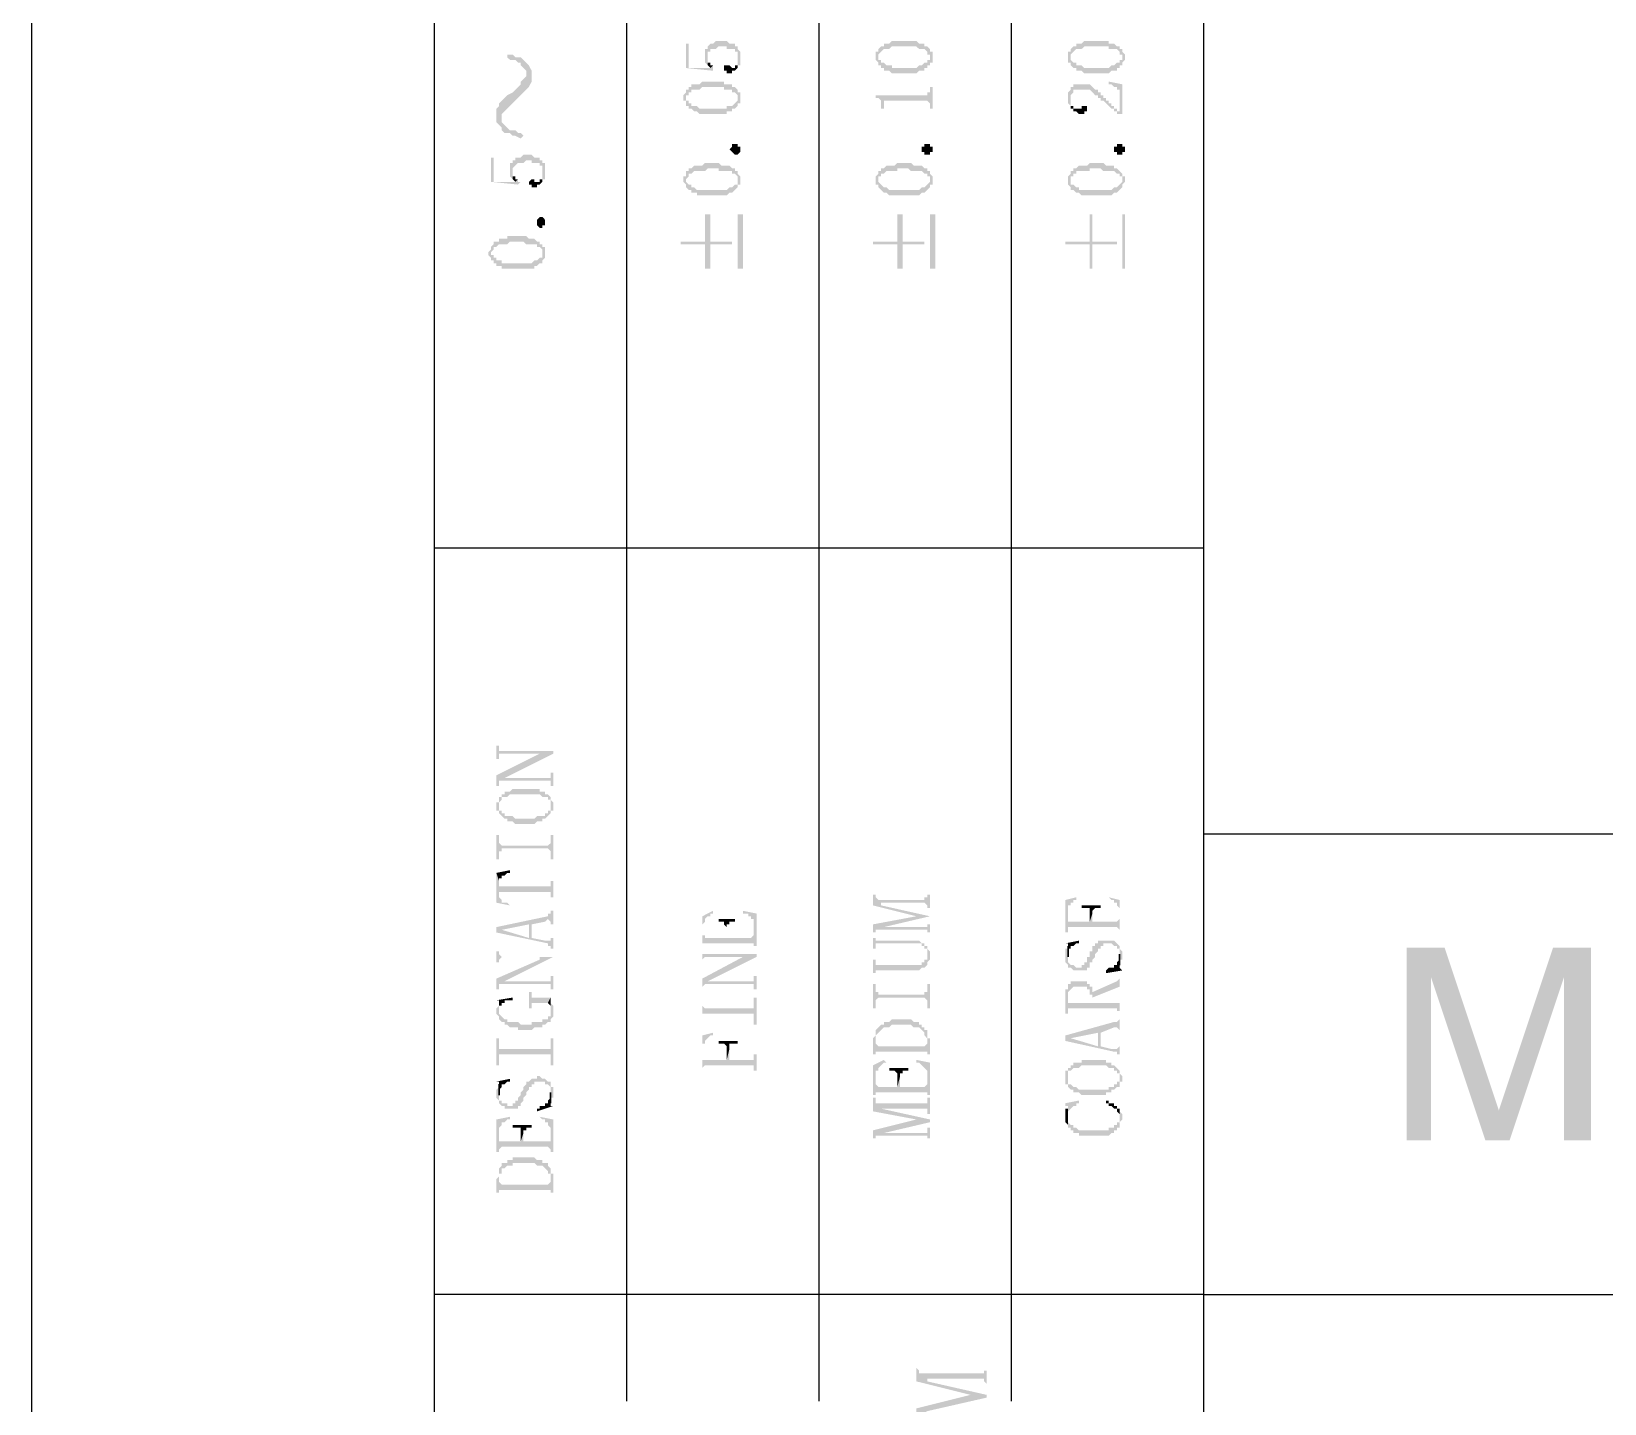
# Model space of a CAD drawing. Header units: inches. Extents: x 3613 to 8393, y -2205 to -794.
# Drawn here: x 7005.62 to 7031.83, y -1525.27 to -1502.42 of the extents above; entities that cross this region are included whole.
import ezdxf

# ---------------------------------------------------------------- set-up
doc = ezdxf.new("R2010")
doc.units = ezdxf.units.IN
doc.header["$MEASUREMENT"] = 0

msp = doc.modelspace()

# ---------------------------------------------------------------- hatches: boundary and pattern name
at = {"transparency": 33554559}
for points in [[(7016.527, -1502.626), (7016.527, -1503.032), (7016.978, -1503.077), (7016.978, -1503.032), (7016.978, -1502.987), (7016.933, -1503.032), (7016.572, -1503.032), (7016.572, -1502.626)], [(7016.843, -1502.807), (7016.843, -1502.897), (7016.843, -1502.942), (7016.843, -1502.942), (7016.888, -1502.987), (7016.888, -1502.852), (7016.888, -1502.761), (7016.933, -1502.761), (7016.933, -1502.716), (7017.024, -1502.716), (7017.069, -1502.671), (7017.204, -1502.671), (7017.204, -1502.716), (7017.34, -1502.716), (7017.34, -1502.761), (7017.385, -1502.761), (7017.385, -1502.807), (7017.385, -1502.852), (7017.385, -1502.987), (7017.43, -1502.987), (7017.43, -1502.942), (7017.43, -1502.852), (7017.43, -1502.807), (7017.43, -1502.761), (7017.385, -1502.716), (7017.385, -1502.671), (7017.34, -1502.671), (7017.34, -1502.626), (7017.249, -1502.626), (7017.204, -1502.581), (7017.024, -1502.581), (7016.978, -1502.626), (7016.933, -1502.626), (7016.888, -1502.671), (7016.888, -1502.716), (7016.843, -1502.716), (7016.843, -1502.761)], [(7019.686, -1502.852), (7019.686, -1502.897), (7019.686, -1502.897), (7019.732, -1502.942), (7019.732, -1502.987), (7019.732, -1502.852), (7019.732, -1502.807), (7019.732, -1502.807), (7019.777, -1502.761), (7019.777, -1502.761), (7019.822, -1502.716), (7019.912, -1502.716), (7019.957, -1502.671), (7020.363, -1502.671), (7020.409, -1502.716), (7020.499, -1502.716), (7020.544, -1502.761), (7020.544, -1502.807), (7020.589, -1502.807), (7020.589, -1502.852), (7020.589, -1502.716), (7020.589, -1502.716), (7020.544, -1502.671), (7020.499, -1502.671), (7020.499, -1502.626), (7020.409, -1502.626), (7020.363, -1502.581), (7019.957, -1502.581), (7019.912, -1502.626), (7019.822, -1502.626), (7019.822, -1502.671), (7019.777, -1502.671), (7019.732, -1502.716), (7019.732, -1502.761), (7019.686, -1502.761), (7019.686, -1502.807), (7019.686, -1502.807)], [(7019.732, -1502.987), (7019.777, -1502.987), (7019.777, -1503.032), (7019.822, -1503.032), (7019.822, -1503.077), (7019.912, -1503.077), (7019.957, -1503.122), (7020.363, -1503.122), (7020.409, -1503.077), (7020.499, -1503.077), (7020.499, -1503.032), (7020.544, -1503.032), (7020.544, -1502.987), (7020.589, -1502.987), (7020.589, -1502.942), (7020.634, -1502.942), (7020.634, -1502.897), (7020.634, -1502.852), (7020.634, -1502.807), (7020.634, -1502.761), (7020.589, -1502.761), (7020.589, -1502.716), (7020.589, -1502.852), (7020.589, -1502.897), (7020.544, -1502.897), (7020.544, -1502.942), (7020.499, -1502.942), (7020.454, -1502.987), (7020.409, -1502.987), (7020.363, -1503.032), (7019.957, -1503.032), (7019.957, -1502.987), (7019.867, -1502.987), (7019.822, -1502.942), (7019.777, -1502.942), (7019.777, -1502.897), (7019.732, -1502.897), (7019.732, -1502.852), (7019.732, -1502.852)], [(7022.891, -1502.852), (7022.891, -1502.897), (7022.891, -1502.942), (7022.936, -1502.942), (7022.936, -1502.987), (7022.936, -1502.852), (7022.936, -1502.807), (7022.936, -1502.807), (7022.981, -1502.761), (7022.981, -1502.761), (7023.026, -1502.716), (7023.116, -1502.716), (7023.162, -1502.671), (7023.568, -1502.671), (7023.568, -1502.716), (7023.703, -1502.716), (7023.748, -1502.761), (7023.748, -1502.807), (7023.793, -1502.807), (7023.793, -1502.852), (7023.793, -1502.716), (7023.748, -1502.716), (7023.748, -1502.671), (7023.703, -1502.671), (7023.658, -1502.626), (7023.568, -1502.626), (7023.568, -1502.581), (7023.162, -1502.581), (7023.116, -1502.626), (7023.026, -1502.626), (7023.026, -1502.671), (7022.981, -1502.671), (7022.936, -1502.716), (7022.936, -1502.761), (7022.891, -1502.761), (7022.891, -1502.807), (7022.891, -1502.807)], [(7022.936, -1502.987), (7022.936, -1502.987), (7022.981, -1503.032), (7023.026, -1503.032), (7023.026, -1503.077), (7023.116, -1503.077), (7023.162, -1503.122), (7023.568, -1503.122), (7023.613, -1503.077), (7023.703, -1503.077), (7023.703, -1503.032), (7023.748, -1503.032), (7023.748, -1502.987), (7023.793, -1502.987), (7023.793, -1502.942), (7023.793, -1502.942), (7023.839, -1502.897), (7023.839, -1502.852), (7023.839, -1502.807), (7023.839, -1502.807), (7023.793, -1502.761), (7023.793, -1502.716), (7023.793, -1502.852), (7023.793, -1502.897), (7023.748, -1502.897), (7023.748, -1502.942), (7023.703, -1502.942), (7023.658, -1502.987), (7023.613, -1502.987), (7023.568, -1503.032), (7023.162, -1503.032), (7023.116, -1502.987), (7023.026, -1502.987), (7023.026, -1502.942), (7022.981, -1502.942), (7022.936, -1502.897), (7022.936, -1502.852), (7022.936, -1502.852)], [(7013.548, -1502.852), (7013.548, -1502.852), (7013.594, -1502.897), (7013.684, -1502.897), (7013.729, -1502.942), (7013.774, -1502.942), (7013.774, -1502.987), (7013.819, -1503.032), (7013.864, -1503.077), (7013.864, -1503.393), (7013.864, -1503.393), (7013.909, -1503.348), (7013.955, -1503.258), (7013.955, -1503.077), (7013.909, -1502.987), (7013.864, -1502.942), (7013.864, -1502.942), (7013.819, -1502.897), (7013.774, -1502.852), (7013.684, -1502.852), (7013.639, -1502.807), (7013.548, -1502.807)], [(7016.888, -1502.987), (7016.888, -1502.987), (7016.933, -1503.032), (7016.933, -1503.032), (7016.978, -1502.987), (7016.933, -1502.987), (7016.933, -1502.942), (7016.888, -1502.942), (7016.888, -1502.897), (7016.888, -1502.852)], [(7017.159, -1503.032), (7017.159, -1503.077), (7017.204, -1503.077), (7017.204, -1503.122), (7017.294, -1503.122), (7017.294, -1503.077), (7017.34, -1503.077), (7017.385, -1503.032), (7017.385, -1502.852), (7017.385, -1502.942), (7017.385, -1502.987), (7017.34, -1502.987), (7017.34, -1503.032), (7017.294, -1503.032), (7017.249, -1502.987), (7017.159, -1502.987)], [(7013.368, -1503.845), (7013.368, -1503.935), (7013.413, -1503.98), (7013.458, -1504.025), (7013.458, -1503.799), (7013.503, -1503.754), (7013.548, -1503.709), (7013.594, -1503.664), (7013.639, -1503.619), (7013.684, -1503.574), (7013.729, -1503.529), (7013.774, -1503.484), (7013.774, -1503.484), (7013.819, -1503.438), (7013.864, -1503.393), (7013.864, -1503.122), (7013.864, -1503.168), (7013.819, -1503.213), (7013.774, -1503.258), (7013.774, -1503.303), (7013.729, -1503.348), (7013.684, -1503.393), (7013.639, -1503.438), (7013.548, -1503.484), (7013.548, -1503.484), (7013.503, -1503.529), (7013.458, -1503.574), (7013.413, -1503.619), (7013.413, -1503.664), (7013.368, -1503.709), (7013.368, -1503.754)], [(7016.482, -1503.529), (7016.482, -1503.574), (7016.527, -1503.574), (7016.527, -1503.619), (7016.527, -1503.664), (7016.527, -1503.529), (7016.527, -1503.484), (7016.572, -1503.484), (7016.572, -1503.438), (7016.617, -1503.438), (7016.617, -1503.393), (7016.753, -1503.393), (7016.798, -1503.348), (7017.159, -1503.348), (7017.159, -1503.393), (7017.294, -1503.393), (7017.294, -1503.438), (7017.34, -1503.438), (7017.385, -1503.484), (7017.385, -1503.529), (7017.385, -1503.393), (7017.385, -1503.393), (7017.34, -1503.348), (7017.294, -1503.348), (7017.294, -1503.303), (7017.159, -1503.303), (7017.159, -1503.258), (7016.798, -1503.258), (7016.753, -1503.303), (7016.617, -1503.303), (7016.617, -1503.348), (7016.572, -1503.348), (7016.572, -1503.393), (7016.527, -1503.393), (7016.527, -1503.438), (7016.527, -1503.438), (7016.482, -1503.484)], [(7023.568, -1503.258), (7023.568, -1503.303), (7023.613, -1503.303), (7023.658, -1503.348), (7023.703, -1503.348), (7023.703, -1503.393), (7023.748, -1503.393), (7023.748, -1503.799), (7023.793, -1503.799), (7023.793, -1503.303)], [(7016.527, -1503.664), (7016.572, -1503.664), (7016.572, -1503.709), (7016.617, -1503.709), (7016.663, -1503.754), (7016.708, -1503.754), (7016.753, -1503.799), (7017.204, -1503.799), (7017.204, -1503.754), (7017.294, -1503.754), (7017.294, -1503.709), (7017.34, -1503.709), (7017.385, -1503.664), (7017.385, -1503.619), (7017.43, -1503.619), (7017.43, -1503.574), (7017.43, -1503.529), (7017.43, -1503.484), (7017.43, -1503.438), (7017.385, -1503.438), (7017.385, -1503.393), (7017.385, -1503.529), (7017.385, -1503.574), (7017.385, -1503.574), (7017.34, -1503.619), (7017.34, -1503.619), (7017.294, -1503.664), (7017.204, -1503.664), (7017.204, -1503.709), (7016.753, -1503.709), (7016.708, -1503.664), (7016.617, -1503.664), (7016.617, -1503.619), (7016.572, -1503.619), (7016.572, -1503.574), (7016.527, -1503.574), (7016.527, -1503.529)], [(7019.686, -1503.484), (7019.686, -1503.529), (7019.732, -1503.529), (7019.777, -1503.574), (7019.777, -1503.619), (7019.777, -1503.709), (7019.822, -1503.709), (7019.822, -1503.619), (7019.822, -1503.574), (7020.544, -1503.574), (7020.589, -1503.619), (7020.589, -1503.709), (7020.634, -1503.709), (7020.634, -1503.348), (7020.589, -1503.348), (7020.589, -1503.393), (7020.589, -1503.438), (7020.544, -1503.438), (7020.544, -1503.484), (7020.499, -1503.484)], [(7022.891, -1503.529), (7022.891, -1503.574), (7022.891, -1503.619), (7022.891, -1503.619), (7022.936, -1503.664), (7022.936, -1503.529), (7022.936, -1503.484), (7022.936, -1503.484), (7022.981, -1503.438), (7022.981, -1503.393), (7023.252, -1503.393), (7023.297, -1503.438), (7023.297, -1503.438), (7023.342, -1503.484), (7023.387, -1503.484), (7023.387, -1503.529), (7023.432, -1503.529), (7023.432, -1503.574), (7023.478, -1503.574), (7023.523, -1503.619), (7023.523, -1503.619), (7023.568, -1503.664), (7023.568, -1503.664), (7023.613, -1503.709), (7023.658, -1503.709), (7023.658, -1503.754), (7023.703, -1503.754), (7023.703, -1503.799), (7023.748, -1503.799), (7023.748, -1503.754), (7023.703, -1503.754), (7023.703, -1503.709), (7023.658, -1503.709), (7023.658, -1503.664), (7023.613, -1503.664), (7023.613, -1503.619), (7023.568, -1503.619), (7023.568, -1503.574), (7023.523, -1503.574), (7023.523, -1503.529), (7023.478, -1503.529), (7023.478, -1503.484), (7023.432, -1503.484), (7023.432, -1503.438), (7023.387, -1503.438), (7023.387, -1503.393), (7023.342, -1503.393), (7023.297, -1503.348), (7023.297, -1503.348), (7023.252, -1503.303), (7022.981, -1503.303), (7022.981, -1503.348), (7022.936, -1503.348), (7022.936, -1503.393), (7022.936, -1503.393), (7022.891, -1503.438), (7022.891, -1503.484), (7022.891, -1503.484)], [(7022.936, -1503.664), (7022.936, -1503.709), (7022.981, -1503.709), (7022.981, -1503.754), (7023.026, -1503.754), (7023.071, -1503.799), (7023.162, -1503.799), (7023.162, -1503.754), (7023.207, -1503.754), (7023.207, -1503.709), (7023.207, -1503.664), (7023.116, -1503.664), (7023.116, -1503.709), (7022.981, -1503.709), (7022.981, -1503.664), (7022.936, -1503.664), (7022.936, -1503.619), (7022.936, -1503.574), (7022.936, -1503.574)], [(7013.458, -1504.025), (7013.458, -1504.07), (7013.503, -1504.115), (7013.594, -1504.115), (7013.639, -1504.16), (7013.684, -1504.16), (7013.774, -1504.206), (7013.819, -1504.16), (7013.774, -1504.115), (7013.729, -1504.115), (7013.684, -1504.07), (7013.594, -1504.07), (7013.548, -1504.025), (7013.548, -1504.025), (7013.503, -1503.98), (7013.458, -1503.935), (7013.458, -1503.89)], [(7017.43, -1504.386), (7017.43, -1504.431), (7017.43, -1504.431), (7017.385, -1504.476), (7017.34, -1504.476), (7017.294, -1504.431), (7017.294, -1504.431), (7017.249, -1504.386), (7017.249, -1504.386), (7017.294, -1504.341), (7017.294, -1504.296), (7017.385, -1504.296), (7017.385, -1504.341), (7017.43, -1504.341), (7017.43, -1504.386)], [(7020.634, -1504.386), (7020.634, -1504.431), (7020.589, -1504.431), (7020.589, -1504.476), (7020.499, -1504.476), (7020.499, -1504.431), (7020.454, -1504.431), (7020.454, -1504.386), (7020.454, -1504.341), (7020.499, -1504.341), (7020.499, -1504.296), (7020.589, -1504.296), (7020.589, -1504.341), (7020.634, -1504.341), (7020.634, -1504.386)], [(7023.839, -1504.386), (7023.839, -1504.431), (7023.793, -1504.431), (7023.793, -1504.476), (7023.703, -1504.476), (7023.703, -1504.431), (7023.658, -1504.431), (7023.658, -1504.386), (7023.658, -1504.341), (7023.703, -1504.341), (7023.703, -1504.296), (7023.793, -1504.296), (7023.793, -1504.341), (7023.839, -1504.341), (7023.839, -1504.386)], [(7013.278, -1504.522), (7013.278, -1504.928), (7013.729, -1504.973), (7013.774, -1504.928), (7013.729, -1504.928), (7013.729, -1504.883), (7013.684, -1504.928), (7013.323, -1504.928), (7013.323, -1504.522)], [(7013.594, -1504.702), (7013.594, -1504.792), (7013.594, -1504.837), (7013.594, -1504.837), (7013.639, -1504.883), (7013.639, -1504.747), (7013.639, -1504.702), (7013.639, -1504.702), (7013.684, -1504.657), (7013.684, -1504.657), (7013.729, -1504.612), (7013.819, -1504.612), (7013.864, -1504.567), (7013.955, -1504.567), (7013.955, -1504.612), (7014.09, -1504.612), (7014.09, -1504.657), (7014.135, -1504.657), (7014.135, -1504.702), (7014.135, -1504.747), (7014.135, -1504.883), (7014.18, -1504.883), (7014.18, -1504.837), (7014.18, -1504.747), (7014.18, -1504.702), (7014.18, -1504.612), (7014.135, -1504.612), (7014.135, -1504.567), (7014.09, -1504.567), (7014.09, -1504.522), (7014, -1504.522), (7013.955, -1504.476), (7013.819, -1504.476), (7013.774, -1504.522), (7013.684, -1504.522), (7013.684, -1504.567), (7013.639, -1504.567), (7013.639, -1504.612), (7013.594, -1504.612), (7013.594, -1504.657)], [(7016.482, -1504.883), (7016.482, -1504.928), (7016.482, -1504.928), (7016.527, -1504.973), (7016.527, -1505.018), (7016.527, -1504.883), (7016.527, -1504.883), (7016.572, -1504.837), (7016.572, -1504.792), (7016.617, -1504.792), (7016.663, -1504.747), (7016.843, -1504.747), (7016.888, -1504.702), (7017.069, -1504.702), (7017.069, -1504.747), (7017.294, -1504.747), (7017.294, -1504.792), (7017.34, -1504.792), (7017.385, -1504.837), (7017.385, -1504.883), (7017.385, -1504.747), (7017.34, -1504.747), (7017.34, -1504.702), (7017.294, -1504.702), (7017.249, -1504.657), (7017.114, -1504.657), (7017.069, -1504.612), (7016.843, -1504.612), (7016.798, -1504.657), (7016.663, -1504.657), (7016.617, -1504.702), (7016.572, -1504.702), (7016.572, -1504.747), (7016.527, -1504.747), (7016.527, -1504.792), (7016.527, -1504.837), (7016.482, -1504.837)], [(7019.686, -1504.883), (7019.686, -1504.928), (7019.686, -1504.973), (7019.732, -1504.973), (7019.732, -1505.018), (7019.732, -1504.883), (7019.732, -1504.837), (7019.777, -1504.837), (7019.777, -1504.792), (7019.822, -1504.792), (7019.867, -1504.747), (7020.047, -1504.747), (7020.047, -1504.702), (7020.228, -1504.702), (7020.273, -1504.747), (7020.454, -1504.747), (7020.499, -1504.792), (7020.544, -1504.792), (7020.544, -1504.837), (7020.589, -1504.837), (7020.589, -1504.883), (7020.589, -1504.747), (7020.544, -1504.747), (7020.544, -1504.702), (7020.499, -1504.702), (7020.454, -1504.657), (7020.318, -1504.657), (7020.273, -1504.612), (7020.047, -1504.612), (7020.002, -1504.657), (7019.867, -1504.657), (7019.822, -1504.702), (7019.777, -1504.702), (7019.777, -1504.747), (7019.732, -1504.747), (7019.732, -1504.792), (7019.732, -1504.792), (7019.686, -1504.837)], [(7022.891, -1504.883), (7022.891, -1504.928), (7022.891, -1504.973), (7022.891, -1504.973), (7022.936, -1505.018), (7022.936, -1504.883), (7022.936, -1504.837), (7022.981, -1504.837), (7022.981, -1504.792), (7023.026, -1504.792), (7023.026, -1504.747), (7023.252, -1504.747), (7023.252, -1504.702), (7023.432, -1504.702), (7023.478, -1504.747), (7023.658, -1504.747), (7023.703, -1504.792), (7023.748, -1504.792), (7023.748, -1504.837), (7023.793, -1504.837), (7023.793, -1504.883), (7023.793, -1504.792), (7023.748, -1504.747), (7023.748, -1504.747), (7023.703, -1504.702), (7023.658, -1504.702), (7023.658, -1504.657), (7023.523, -1504.657), (7023.478, -1504.612), (7023.252, -1504.612), (7023.207, -1504.657), (7023.071, -1504.657), (7023.026, -1504.702), (7022.981, -1504.702), (7022.981, -1504.747), (7022.936, -1504.747), (7022.936, -1504.792), (7022.936, -1504.792), (7022.891, -1504.837)], [(7013.639, -1504.883), (7013.639, -1504.883), (7013.684, -1504.928), (7013.684, -1504.928), (7013.729, -1504.883), (7013.684, -1504.883), (7013.684, -1504.837), (7013.639, -1504.837), (7013.639, -1504.792), (7013.639, -1504.747)], [(7013.909, -1504.928), (7013.909, -1504.973), (7013.955, -1504.973), (7013.955, -1505.018), (7014.045, -1505.018), (7014.045, -1504.973), (7014.09, -1504.973), (7014.135, -1504.928), (7014.135, -1504.747), (7014.135, -1504.837), (7014.135, -1504.883), (7014.09, -1504.883), (7014.09, -1504.928), (7014, -1504.928), (7014, -1504.883), (7013.955, -1504.883)], [(7016.527, -1505.018), (7016.572, -1505.063), (7016.617, -1505.063), (7016.617, -1505.108), (7016.708, -1505.108), (7016.708, -1505.153), (7017.204, -1505.153), (7017.249, -1505.108), (7017.294, -1505.108), (7017.34, -1505.063), (7017.34, -1505.063), (7017.385, -1505.018), (7017.385, -1504.973), (7017.43, -1504.973), (7017.43, -1504.928), (7017.43, -1504.883), (7017.43, -1504.837), (7017.43, -1504.837), (7017.385, -1504.792), (7017.385, -1504.928), (7017.385, -1504.973), (7017.34, -1504.973), (7017.294, -1505.018), (7017.249, -1505.018), (7017.204, -1505.063), (7016.708, -1505.063), (7016.663, -1505.018), (7016.617, -1505.018), (7016.617, -1504.973), (7016.572, -1504.973), (7016.527, -1504.928), (7016.527, -1504.883)], [(7019.732, -1505.018), (7019.777, -1505.063), (7019.777, -1505.063), (7019.822, -1505.108), (7019.867, -1505.108), (7019.912, -1505.153), (7020.409, -1505.153), (7020.454, -1505.108), (7020.499, -1505.108), (7020.544, -1505.063), (7020.544, -1505.063), (7020.589, -1505.018), (7020.589, -1504.973), (7020.634, -1504.973), (7020.634, -1504.928), (7020.634, -1504.883), (7020.634, -1504.837), (7020.634, -1504.837), (7020.589, -1504.792), (7020.589, -1504.928), (7020.589, -1504.928), (7020.544, -1504.973), (7020.544, -1504.973), (7020.499, -1505.018), (7020.454, -1505.018), (7020.409, -1505.063), (7019.912, -1505.063), (7019.867, -1505.018), (7019.822, -1505.018), (7019.777, -1504.973), (7019.777, -1504.973), (7019.732, -1504.928), (7019.732, -1504.883)], [(7022.936, -1505.018), (7022.936, -1505.063), (7022.981, -1505.063), (7023.026, -1505.108), (7023.071, -1505.108), (7023.116, -1505.153), (7023.613, -1505.153), (7023.658, -1505.108), (7023.703, -1505.108), (7023.748, -1505.063), (7023.748, -1505.063), (7023.793, -1505.018), (7023.793, -1504.973), (7023.793, -1504.973), (7023.839, -1504.928), (7023.839, -1504.883), (7023.839, -1504.837), (7023.793, -1504.837), (7023.793, -1504.792), (7023.793, -1504.928), (7023.793, -1504.928), (7023.748, -1504.973), (7023.748, -1504.973), (7023.703, -1505.018), (7023.658, -1505.018), (7023.613, -1505.063), (7023.071, -1505.063), (7023.071, -1505.018), (7023.026, -1505.018), (7022.981, -1504.973), (7022.936, -1504.973), (7022.936, -1504.928), (7022.936, -1504.883)], [(7014.18, -1505.605), (7014.18, -1505.65), (7014.135, -1505.65), (7014.135, -1505.695), (7014.09, -1505.695), (7014.045, -1505.65), (7014.045, -1505.605), (7014.045, -1505.56), (7014.045, -1505.56), (7014.09, -1505.514), (7014.135, -1505.514), (7014.18, -1505.56), (7014.18, -1505.605)], [(7016.437, -1505.921), (7016.437, -1505.966), (7016.843, -1505.966), (7016.843, -1506.372), (7016.933, -1506.372), (7016.933, -1505.966), (7017.294, -1505.966), (7017.294, -1505.921), (7016.933, -1505.921), (7016.933, -1505.469), (7016.843, -1505.469), (7016.843, -1505.921)], [(7017.475, -1506.372), (7017.475, -1505.469), (7017.385, -1505.469), (7017.385, -1506.372)], [(7019.641, -1505.921), (7019.641, -1505.966), (7020.047, -1505.966), (7020.047, -1506.372), (7020.138, -1506.372), (7020.138, -1505.966), (7020.499, -1505.966), (7020.499, -1505.921), (7020.138, -1505.921), (7020.138, -1505.469), (7020.047, -1505.469), (7020.047, -1505.921)], [(7020.679, -1506.372), (7020.679, -1505.469), (7020.589, -1505.469), (7020.589, -1506.372)], [(7022.846, -1505.921), (7022.846, -1505.966), (7023.252, -1505.966), (7023.252, -1506.372), (7023.297, -1506.372), (7023.297, -1505.966), (7023.703, -1505.966), (7023.703, -1505.921), (7023.297, -1505.921), (7023.297, -1505.469), (7023.252, -1505.469), (7023.252, -1505.921)], [(7023.839, -1506.372), (7023.839, -1505.469), (7023.793, -1505.469), (7023.793, -1506.372)], [(7013.233, -1506.101), (7013.233, -1506.146), (7013.278, -1506.191), (7013.278, -1506.237), (7013.278, -1506.101), (7013.278, -1506.101), (7013.323, -1506.056), (7013.323, -1506.011), (7013.368, -1506.011), (7013.413, -1505.966), (7013.548, -1505.966), (7013.594, -1505.921), (7013.819, -1505.921), (7013.864, -1505.966), (7014.045, -1505.966), (7014.045, -1506.011), (7014.09, -1506.011), (7014.135, -1506.056), (7014.135, -1506.101), (7014.135, -1505.966), (7014.09, -1505.966), (7014.09, -1505.921), (7014.045, -1505.921), (7014, -1505.876), (7013.909, -1505.876), (7013.864, -1505.83), (7013.548, -1505.83), (7013.548, -1505.876), (7013.413, -1505.876), (7013.413, -1505.921), (7013.323, -1505.921), (7013.323, -1505.966), (7013.323, -1505.966), (7013.278, -1506.011), (7013.278, -1506.056), (7013.278, -1506.056)], [(7013.278, -1506.237), (7013.323, -1506.237), (7013.323, -1506.282), (7013.368, -1506.282), (7013.368, -1506.327), (7013.458, -1506.327), (7013.458, -1506.372), (7014, -1506.372), (7014, -1506.327), (7014.045, -1506.327), (7014.09, -1506.282), (7014.135, -1506.282), (7014.135, -1506.237), (7014.135, -1506.237), (7014.18, -1506.191), (7014.18, -1506.146), (7014.18, -1506.101), (7014.18, -1506.056), (7014.18, -1506.011), (7014.135, -1506.011), (7014.135, -1506.146), (7014.135, -1506.191), (7014.09, -1506.191), (7014.045, -1506.237), (7014, -1506.237), (7013.955, -1506.282), (7013.458, -1506.282), (7013.458, -1506.237), (7013.368, -1506.237), (7013.368, -1506.191), (7013.323, -1506.191), (7013.323, -1506.146), (7013.278, -1506.146), (7013.278, -1506.101)], [(7013.368, -1514.315), (7013.368, -1514.541), (7013.413, -1514.541), (7013.413, -1514.451), (7014.316, -1514.451), (7014.316, -1514.405), (7013.413, -1514.405), (7013.413, -1514.315)], [(7013.368, -1514.812), (7013.368, -1514.992), (7013.413, -1514.992), (7013.413, -1514.902), (7013.458, -1514.902), (7013.503, -1514.857), (7014.316, -1514.451), (7014.09, -1514.451)], [(7013.458, -1514.902), (7014.271, -1514.902), (7014.271, -1514.992), (7014.316, -1514.992), (7014.316, -1514.767), (7014.271, -1514.767), (7014.271, -1514.812), (7014.271, -1514.857), (7013.503, -1514.857)], [(7013.413, -1515.218), (7013.413, -1515.308), (7013.413, -1515.263), (7013.413, -1515.263), (7013.458, -1515.218), (7013.458, -1515.173), (7013.548, -1515.173), (7013.594, -1515.128), (7014.09, -1515.128), (7014.135, -1515.173), (7014.225, -1515.173), (7014.225, -1515.218), (7014.271, -1515.218), (7014.271, -1515.263), (7014.271, -1515.308), (7014.271, -1515.173), (7014.271, -1515.173), (7014.225, -1515.128), (7014.18, -1515.128), (7014.18, -1515.082), (7014.09, -1515.082), (7014.09, -1515.037), (7013.639, -1515.037), (7013.594, -1515.082), (7013.503, -1515.082), (7013.503, -1515.128), (7013.458, -1515.128), (7013.458, -1515.173), (7013.413, -1515.173)], [(7013.368, -1515.308), (7013.368, -1515.353), (7013.368, -1515.398), (7013.413, -1515.398), (7013.413, -1515.444), (7013.413, -1515.444), (7013.458, -1515.489), (7013.458, -1515.489), (7013.503, -1515.534), (7013.548, -1515.534), (7013.548, -1515.579), (7013.639, -1515.579), (7013.684, -1515.624), (7014, -1515.624), (7014.045, -1515.579), (7014.135, -1515.579), (7014.135, -1515.534), (7014.18, -1515.534), (7014.225, -1515.489), (7014.225, -1515.489), (7014.271, -1515.444), (7014.271, -1515.398), (7014.316, -1515.398), (7014.316, -1515.353), (7014.316, -1515.308), (7014.316, -1515.263), (7014.316, -1515.263), (7014.271, -1515.218), (7014.271, -1515.308), (7014.271, -1515.353), (7014.271, -1515.398), (7014.225, -1515.398), (7014.225, -1515.444), (7014.18, -1515.444), (7014.18, -1515.489), (7014.045, -1515.489), (7014, -1515.534), (7013.684, -1515.534), (7013.639, -1515.489), (7013.503, -1515.489), (7013.503, -1515.444), (7013.458, -1515.444), (7013.458, -1515.398), (7013.413, -1515.398), (7013.413, -1515.353), (7013.413, -1515.218), (7013.413, -1515.263), (7013.368, -1515.263)], [(7013.368, -1515.805), (7013.368, -1516.211), (7013.413, -1516.211), (7013.413, -1516.075), (7013.458, -1516.075), (7013.458, -1516.03), (7014.225, -1516.03), (7014.271, -1516.075), (7014.271, -1516.211), (7014.316, -1516.211), (7014.316, -1515.805), (7014.271, -1515.805), (7014.271, -1515.94), (7014.271, -1515.94), (7014.225, -1515.985), (7013.458, -1515.985), (7013.413, -1515.94), (7013.413, -1515.805)], [(7013.368, -1516.436), (7013.413, -1516.572), (7013.413, -1516.527), (7013.458, -1516.527), (7013.458, -1516.482), (7013.503, -1516.482), (7013.548, -1516.436), (7013.594, -1516.436), (7013.594, -1516.391)], [(7013.368, -1516.436), (7013.368, -1516.933), (7013.594, -1516.978), (7013.594, -1516.978), (7013.548, -1516.933), (7013.458, -1516.933), (7013.458, -1516.888), (7013.458, -1516.888), (7013.413, -1516.843), (7013.413, -1516.572)], [(7013.413, -1516.572), (7013.413, -1516.798), (7013.413, -1516.752), (7014.271, -1516.752), (7014.271, -1516.843), (7014.316, -1516.843), (7014.316, -1516.572), (7014.271, -1516.572), (7014.271, -1516.617), (7014.271, -1516.662), (7013.413, -1516.662), (7013.413, -1516.617)], [(7019.641, -1516.798), (7019.641, -1516.978), (7020.363, -1517.159), (7020.589, -1517.159), (7019.777, -1516.978), (7019.777, -1516.933), (7019.732, -1516.888), (7019.732, -1516.888), (7019.686, -1516.843), (7019.686, -1516.798), (7019.686, -1516.798)], [(7019.732, -1516.888), (7019.777, -1516.933), (7020.499, -1516.933), (7020.544, -1516.978), (7020.544, -1517.023), (7020.589, -1517.023), (7020.589, -1516.798), (7020.544, -1516.798), (7020.544, -1516.843), (7020.499, -1516.843), (7020.499, -1516.888)], [(7022.846, -1516.888), (7022.846, -1517.429), (7022.891, -1517.429), (7022.891, -1517.068), (7022.891, -1517.023), (7022.891, -1516.978), (7022.936, -1516.978), (7022.936, -1516.933), (7022.981, -1516.933), (7022.981, -1516.888), (7023.026, -1516.888), (7023.026, -1516.843)], [(7023.568, -1516.843), (7023.568, -1516.843), (7023.613, -1516.888), (7023.658, -1516.888), (7023.658, -1516.933), (7023.703, -1516.933), (7023.703, -1516.978), (7023.703, -1516.978), (7023.748, -1517.023), (7023.748, -1517.068), (7023.748, -1517.429), (7023.748, -1516.888)], [(7013.368, -1517.339), (7013.368, -1517.429), (7013.458, -1517.384), (7013.909, -1517.294), (7013.909, -1517.52), (7013.955, -1517.294), (7014.18, -1517.249), (7014.18, -1517.249), (7014.225, -1517.204), (7014.271, -1517.249), (7014.271, -1517.294), (7014.316, -1517.294), (7014.316, -1517.068), (7014.271, -1517.068), (7014.271, -1517.113), (7014.225, -1517.113), (7014.225, -1517.159)], [(7016.798, -1517.159), (7016.798, -1517.655), (7016.798, -1517.294), (7016.798, -1517.294), (7016.843, -1517.249), (7016.843, -1517.204), (7016.843, -1517.204), (7016.888, -1517.159), (7016.933, -1517.159), (7016.933, -1517.113), (7016.978, -1517.113), (7016.978, -1517.068)], [(7017.475, -1517.113), (7017.565, -1517.113), (7017.565, -1517.159), (7017.61, -1517.159), (7017.61, -1517.204), (7017.655, -1517.204), (7017.655, -1517.249), (7017.655, -1517.655), (7017.701, -1517.655), (7017.701, -1517.113), (7017.475, -1517.068)], [(7019.641, -1517.294), (7019.641, -1517.429), (7019.686, -1517.429), (7019.686, -1517.384), (7019.732, -1517.384), (7019.822, -1517.339), (7020.589, -1517.159), (7020.363, -1517.159)], [(7022.891, -1517.384), (7022.891, -1517.339), (7023.703, -1517.339), (7023.748, -1517.384), (7023.748, -1517.204), (7023.748, -1517.204), (7023.703, -1517.249), (7023.297, -1517.249), (7023.297, -1517.113), (7023.252, -1517.249), (7022.891, -1517.249), (7022.891, -1517.068)], [(7023.116, -1516.978), (7023.116, -1517.023), (7023.252, -1517.023), (7023.252, -1517.068), (7023.252, -1517.249), (7023.297, -1517.113), (7023.297, -1517.068), (7023.297, -1517.068), (7023.342, -1517.023), (7023.432, -1517.023), (7023.432, -1516.978)], [(7013.368, -1517.429), (7014.225, -1517.61), (7014.225, -1517.655), (7014.271, -1517.655), (7014.271, -1517.7), (7014.316, -1517.7), (7014.316, -1517.52), (7014.271, -1517.52), (7014.271, -1517.565), (7014.18, -1517.565), (7013.955, -1517.52), (7013.955, -1517.294), (7013.909, -1517.52), (7013.458, -1517.384), (7013.458, -1517.384)], [(7016.798, -1517.655), (7016.798, -1517.61), (7017.655, -1517.61), (7017.655, -1517.474), (7017.655, -1517.474), (7017.61, -1517.52), (7017.204, -1517.52), (7017.204, -1517.339), (7017.204, -1517.52), (7016.843, -1517.52), (7016.843, -1517.474), (7016.798, -1517.474), (7016.798, -1517.294)], [(7017.069, -1517.204), (7017.069, -1517.249), (7017.159, -1517.249), (7017.159, -1517.294), (7017.159, -1517.294), (7017.204, -1517.339), (7017.204, -1517.52), (7017.204, -1517.339), (7017.204, -1517.294), (7017.249, -1517.294), (7017.249, -1517.249), (7017.34, -1517.249), (7017.34, -1517.204)], [(7019.732, -1517.384), (7020.544, -1517.384), (7020.544, -1517.429), (7020.589, -1517.429), (7020.589, -1517.294), (7020.544, -1517.294), (7020.544, -1517.339), (7019.822, -1517.339)], [(7016.798, -1517.7), (7016.798, -1517.926), (7016.798, -1517.881), (7016.798, -1517.881), (7016.843, -1517.836), (7017.701, -1517.836), (7017.701, -1517.79), (7016.798, -1517.79)], [(7019.641, -1517.52), (7019.641, -1517.7), (7019.686, -1517.7), (7019.686, -1517.655), (7019.686, -1517.61), (7020.454, -1517.61), (7020.454, -1517.655), (7020.499, -1517.655), (7020.499, -1517.7), (7020.544, -1517.7), (7020.544, -1517.79), (7020.544, -1517.655), (7020.499, -1517.655), (7020.499, -1517.61), (7020.454, -1517.61), (7020.409, -1517.565), (7019.686, -1517.565), (7019.686, -1517.52), (7019.686, -1517.52)], [(7019.641, -1517.881), (7019.641, -1518.106), (7019.686, -1518.106), (7019.686, -1518.061), (7020.409, -1518.061), (7020.454, -1518.016), (7020.499, -1518.016), (7020.544, -1517.971), (7020.544, -1517.926), (7020.544, -1517.926), (7020.589, -1517.881), (7020.589, -1517.79), (7020.589, -1517.745), (7020.589, -1517.745), (7020.544, -1517.7), (7020.544, -1517.836), (7020.544, -1517.881), (7020.499, -1517.881), (7020.499, -1517.926), (7020.454, -1517.926), (7020.454, -1517.971), (7019.686, -1517.971), (7019.686, -1517.926), (7019.686, -1517.881)], [(7022.846, -1517.836), (7022.846, -1517.926), (7022.846, -1517.926), (7022.891, -1517.971), (7022.891, -1518.016), (7022.936, -1518.016), (7022.981, -1518.061), (7023.207, -1518.061), (7023.207, -1518.016), (7023.252, -1518.016), (7023.252, -1517.971), (7023.252, -1517.926), (7023.297, -1517.926), (7023.297, -1517.881), (7023.297, -1517.881), (7023.342, -1517.836), (7023.342, -1517.79), (7023.342, -1517.79), (7023.387, -1517.745), (7023.387, -1517.7), (7023.432, -1517.7), (7023.432, -1517.655), (7023.478, -1517.655), (7023.478, -1517.61), (7023.613, -1517.61), (7023.658, -1517.655), (7023.703, -1517.655), (7023.703, -1517.7), (7023.748, -1517.7), (7023.748, -1517.79), (7023.748, -1517.926), (7023.748, -1517.881), (7023.793, -1517.881), (7023.793, -1517.79), (7023.793, -1517.745), (7023.748, -1517.7), (7023.748, -1517.655), (7023.748, -1517.655), (7023.703, -1517.61), (7023.703, -1517.61), (7023.658, -1517.565), (7023.387, -1517.565), (7023.387, -1517.61), (7023.342, -1517.61), (7023.342, -1517.655), (7023.297, -1517.655), (7023.297, -1517.745), (7023.252, -1517.745), (7023.252, -1517.836), (7023.207, -1517.836), (7023.207, -1517.926), (7023.162, -1517.926), (7023.162, -1517.971), (7023.116, -1517.971), (7023.116, -1518.016), (7023.026, -1518.016), (7022.981, -1517.971), (7022.936, -1517.971), (7022.891, -1517.926), (7022.891, -1517.881), (7022.891, -1517.7), (7022.846, -1517.7), (7022.846, -1517.745), (7022.846, -1517.79)], [(7022.846, -1517.61), (7022.891, -1517.61), (7022.891, -1517.79), (7022.891, -1517.7), (7022.936, -1517.7), (7022.936, -1517.655), (7022.981, -1517.655), (7023.026, -1517.61), (7023.071, -1517.61), (7023.071, -1517.565)], [(7029.164, -1517.684), (7028.532, -1517.684), (7028.532, -1520.888), (7028.939, -1520.888), (7028.939, -1518.18)], [(7029.164, -1517.684), (7028.939, -1518.18), (7029.841, -1520.888), (7030.067, -1520.391)], [(7031.601, -1517.684), (7030.969, -1517.684), (7030.067, -1520.391), (7029.841, -1520.888), (7030.247, -1520.888), (7031.15, -1518.18), (7031.15, -1518.18)], [(7031.601, -1517.684), (7031.15, -1518.18), (7031.15, -1520.888), (7031.601, -1520.888)], [(7013.368, -1517.745), (7013.368, -1517.926), (7013.413, -1517.926), (7013.413, -1517.881), (7013.413, -1517.881), (7013.458, -1517.836), (7014.09, -1517.836), (7014.09, -1517.881), (7014.316, -1517.836), (7013.458, -1517.836), (7013.413, -1517.79), (7013.413, -1517.745)], [(7013.368, -1518.197), (7013.368, -1518.377), (7013.413, -1518.377), (7013.413, -1518.332), (7013.413, -1518.287), (7013.458, -1518.287), (7013.503, -1518.242), (7014.316, -1517.836), (7014.09, -1517.881)], [(7016.798, -1518.197), (7016.798, -1518.377), (7016.798, -1518.332), (7016.798, -1518.332), (7016.843, -1518.287), (7016.843, -1518.287), (7016.888, -1518.242), (7017.701, -1517.836), (7017.475, -1517.836)], [(7023.523, -1518.061), (7023.523, -1518.106), (7023.793, -1518.061), (7023.748, -1518.016), (7023.748, -1517.836), (7023.748, -1517.881), (7023.703, -1517.926), (7023.703, -1517.971), (7023.658, -1517.971), (7023.658, -1518.016), (7023.568, -1518.016)], [(7013.458, -1518.287), (7014.271, -1518.287), (7014.271, -1518.332), (7014.271, -1518.377), (7014.316, -1518.377), (7014.316, -1518.151), (7014.271, -1518.151), (7014.271, -1518.242), (7013.503, -1518.242)], [(7016.843, -1518.287), (7017.655, -1518.287), (7017.655, -1518.377), (7017.701, -1518.377), (7017.701, -1518.151), (7017.655, -1518.151), (7017.655, -1518.197), (7017.655, -1518.242), (7016.888, -1518.242)], [(7023.297, -1518.422), (7023.297, -1518.513), (7023.748, -1518.332), (7023.748, -1518.151), (7023.748, -1518.197), (7023.748, -1518.197), (7023.703, -1518.242), (7023.703, -1518.242)], [(7013.909, -1518.422), (7013.909, -1518.693), (7013.955, -1518.693), (7013.955, -1518.648), (7013.955, -1518.603), (7014.225, -1518.603), (7014.271, -1518.513), (7013.955, -1518.513), (7013.955, -1518.467), (7013.955, -1518.422)], [(7019.641, -1518.287), (7019.641, -1518.693), (7019.686, -1518.693), (7019.686, -1518.558), (7019.686, -1518.558), (7019.732, -1518.513), (7020.499, -1518.513), (7020.544, -1518.558), (7020.544, -1518.693), (7020.589, -1518.693), (7020.589, -1518.287), (7020.544, -1518.287), (7020.544, -1518.422), (7020.499, -1518.422), (7020.499, -1518.467), (7019.732, -1518.467), (7019.732, -1518.422), (7019.686, -1518.422), (7019.686, -1518.287)], [(7022.846, -1518.467), (7022.846, -1518.783), (7022.891, -1518.783), (7022.891, -1518.467), (7022.891, -1518.422), (7022.891, -1518.422), (7022.936, -1518.377), (7022.936, -1518.377), (7022.981, -1518.332), (7023.207, -1518.332), (7023.207, -1518.377), (7023.252, -1518.377), (7023.252, -1518.422), (7023.252, -1518.467), (7023.297, -1518.467), (7023.297, -1518.603), (7023.297, -1518.332), (7023.252, -1518.332), (7023.252, -1518.287), (7023.207, -1518.287), (7023.207, -1518.242), (7022.936, -1518.242), (7022.936, -1518.287), (7022.891, -1518.287), (7022.891, -1518.332), (7022.891, -1518.377), (7022.846, -1518.377)], [(7022.891, -1518.738), (7022.891, -1518.693), (7023.703, -1518.693), (7023.703, -1518.738), (7023.748, -1518.738), (7023.748, -1518.783), (7023.748, -1518.558), (7023.748, -1518.603), (7023.297, -1518.603), (7023.297, -1518.422), (7023.297, -1518.332), (7023.297, -1518.603), (7022.891, -1518.603), (7022.891, -1518.513)], [(7013.368, -1518.558), (7013.413, -1518.558), (7013.413, -1518.738), (7013.413, -1518.693), (7013.413, -1518.648), (7013.458, -1518.648), (7013.458, -1518.603), (7013.503, -1518.603), (7013.503, -1518.558), (7013.639, -1518.558), (7013.639, -1518.513)], [(7013.368, -1518.738), (7013.368, -1518.783), (7013.368, -1518.783), (7013.413, -1518.828), (7013.413, -1518.874), (7013.413, -1518.874), (7013.458, -1518.919), (7013.503, -1518.919), (7013.503, -1518.964), (7013.548, -1518.964), (7013.594, -1519.009), (7013.729, -1519.009), (7013.729, -1519.054), (7013.955, -1519.054), (7014, -1519.009), (7014.135, -1519.009), (7014.135, -1518.964), (7014.18, -1518.964), (7014.225, -1518.919), (7014.271, -1518.919), (7014.271, -1518.874), (7014.271, -1518.874), (7014.316, -1518.828), (7014.316, -1518.783), (7014.316, -1518.693), (7014.316, -1518.648), (7014.316, -1518.648), (7014.271, -1518.603), (7014.271, -1518.738), (7014.271, -1518.783), (7014.271, -1518.828), (7014.225, -1518.828), (7014.225, -1518.874), (7014.135, -1518.874), (7014.135, -1518.919), (7013.955, -1518.919), (7013.955, -1518.964), (7013.774, -1518.964), (7013.729, -1518.919), (7013.548, -1518.919), (7013.548, -1518.874), (7013.503, -1518.874), (7013.458, -1518.828), (7013.458, -1518.828), (7013.413, -1518.783), (7013.413, -1518.738), (7013.413, -1518.603), (7013.413, -1518.648), (7013.368, -1518.693), (7013.368, -1518.693)], [(7014.225, -1518.603), (7014.271, -1518.648), (7014.271, -1518.693), (7014.271, -1518.738), (7014.271, -1518.603), (7014.271, -1518.513)], [(7016.798, -1518.513), (7016.798, -1518.964), (7016.798, -1518.783), (7017.655, -1518.783), (7017.655, -1518.964), (7017.701, -1518.964), (7017.701, -1518.513), (7017.655, -1518.513), (7017.655, -1518.648), (7017.655, -1518.693), (7016.843, -1518.693), (7016.798, -1518.648)], [(7019.641, -1519.235), (7019.641, -1519.46), (7019.686, -1519.46), (7019.686, -1519.235), (7019.686, -1519.19), (7019.686, -1519.144), (7019.732, -1519.099), (7019.732, -1519.099), (7019.777, -1519.054), (7019.777, -1519.054), (7019.822, -1519.009), (7019.912, -1519.009), (7019.957, -1518.964), (7020.273, -1518.964), (7020.318, -1519.009), (7020.409, -1519.009), (7020.454, -1519.054), (7020.454, -1519.054), (7020.499, -1519.099), (7020.499, -1519.144), (7020.499, -1519.144), (7020.544, -1519.19), (7020.544, -1519.235), (7020.544, -1519.46), (7020.589, -1519.46), (7020.589, -1519.235), (7020.589, -1519.19), (7020.544, -1519.19), (7020.544, -1519.099), (7020.544, -1519.054), (7020.499, -1519.054), (7020.499, -1519.009), (7020.454, -1519.009), (7020.454, -1518.964), (7020.409, -1518.964), (7020.409, -1518.919), (7020.318, -1518.919), (7020.273, -1518.874), (7019.957, -1518.874), (7019.912, -1518.919), (7019.822, -1518.919), (7019.822, -1518.964), (7019.777, -1518.964), (7019.732, -1519.009), (7019.732, -1519.009), (7019.686, -1519.054), (7019.686, -1519.144), (7019.686, -1519.144), (7019.641, -1519.19), (7019.641, -1519.19)], [(7022.846, -1519.144), (7022.846, -1519.235), (7022.936, -1519.19), (7023.387, -1519.099), (7023.387, -1519.325), (7023.432, -1519.099), (7023.658, -1519.009), (7023.703, -1519.009), (7023.748, -1519.054), (7023.748, -1519.099), (7023.748, -1518.874), (7023.748, -1518.874), (7023.703, -1518.919), (7023.658, -1518.919)], [(7013.368, -1519.19), (7013.368, -1519.641), (7013.413, -1519.641), (7013.413, -1519.505), (7013.413, -1519.46), (7014.271, -1519.46), (7014.271, -1519.641), (7014.316, -1519.641), (7014.316, -1519.19), (7014.271, -1519.19), (7014.271, -1519.325), (7014.271, -1519.37), (7013.413, -1519.37), (7013.413, -1519.19)], [(7016.798, -1519.144), (7016.798, -1519.731), (7016.798, -1519.37), (7016.798, -1519.28), (7016.843, -1519.28), (7016.843, -1519.235), (7016.843, -1519.235), (7016.888, -1519.19), (7016.888, -1519.19), (7016.933, -1519.144), (7016.978, -1519.144), (7016.978, -1519.099)], [(7017.069, -1519.235), (7017.069, -1519.28), (7017.159, -1519.28), (7017.204, -1519.325), (7017.204, -1519.551), (7017.249, -1519.37), (7017.249, -1519.325), (7017.249, -1519.28), (7017.385, -1519.28), (7017.385, -1519.235)], [(7019.686, -1519.46), (7019.686, -1519.415), (7020.544, -1519.415), (7020.544, -1519.46), (7020.544, -1519.235), (7020.544, -1519.28), (7020.544, -1519.28), (7020.499, -1519.325), (7019.732, -1519.325), (7019.686, -1519.28), (7019.686, -1519.235)], [(7022.846, -1519.235), (7023.658, -1519.415), (7023.703, -1519.415), (7023.703, -1519.46), (7023.748, -1519.46), (7023.748, -1519.505), (7023.748, -1519.325), (7023.748, -1519.325), (7023.703, -1519.37), (7023.613, -1519.37), (7023.432, -1519.325), (7023.432, -1519.099), (7023.387, -1519.325), (7022.936, -1519.19), (7022.936, -1519.19)], [(7016.798, -1519.686), (7016.798, -1519.686), (7016.843, -1519.641), (7017.655, -1519.641), (7017.655, -1519.731), (7017.701, -1519.731), (7017.701, -1519.46), (7017.655, -1519.46), (7017.655, -1519.505), (7017.655, -1519.551), (7017.249, -1519.551), (7017.249, -1519.37), (7017.204, -1519.551), (7016.798, -1519.551), (7016.798, -1519.37)], [(7019.641, -1519.641), (7019.641, -1520.137), (7019.686, -1520.137), (7019.686, -1519.776), (7019.686, -1519.731), (7019.732, -1519.731), (7019.732, -1519.686), (7019.732, -1519.686), (7019.777, -1519.641), (7019.777, -1519.641), (7019.822, -1519.596), (7019.867, -1519.596), (7019.822, -1519.551)], [(7019.686, -1520.137), (7019.686, -1520.092), (7020.544, -1520.092), (7020.544, -1520.137), (7020.544, -1519.957), (7020.544, -1519.957), (7020.499, -1520.002), (7020.093, -1520.002), (7020.093, -1519.821), (7020.047, -1520.002), (7019.732, -1520.002), (7019.686, -1519.957), (7019.686, -1519.776)], [(7019.912, -1519.686), (7019.912, -1519.731), (7020.002, -1519.731), (7020.047, -1519.776), (7020.047, -1519.821), (7020.047, -1520.002), (7020.093, -1519.821), (7020.093, -1519.776), (7020.138, -1519.776), (7020.138, -1519.731), (7020.228, -1519.731), (7020.228, -1519.686)], [(7020.363, -1519.596), (7020.409, -1519.596), (7020.454, -1519.641), (7020.454, -1519.641), (7020.499, -1519.686), (7020.499, -1519.686), (7020.544, -1519.731), (7020.544, -1520.137), (7020.589, -1520.137), (7020.589, -1519.596), (7020.363, -1519.551)], [(7022.846, -1519.866), (7022.846, -1519.912), (7022.846, -1519.957), (7022.891, -1519.957), (7022.891, -1520.002), (7022.891, -1520.002), (7022.936, -1520.047), (7022.981, -1520.047), (7022.981, -1520.092), (7023.071, -1520.092), (7023.116, -1520.137), (7023.523, -1520.137), (7023.523, -1520.092), (7023.613, -1520.092), (7023.613, -1520.047), (7023.658, -1520.047), (7023.703, -1520.002), (7023.748, -1520.002), (7023.748, -1519.957), (7023.748, -1519.912), (7023.793, -1519.912), (7023.793, -1519.866), (7023.793, -1519.821), (7023.793, -1519.821), (7023.748, -1519.776), (7023.748, -1519.731), (7023.748, -1519.866), (7023.748, -1519.912), (7023.703, -1519.912), (7023.703, -1519.957), (7023.658, -1519.957), (7023.658, -1520.002), (7023.568, -1520.002), (7023.568, -1520.047), (7023.071, -1520.047), (7023.026, -1520.002), (7022.981, -1520.002), (7022.936, -1519.957), (7022.891, -1519.957), (7022.891, -1519.912), (7022.891, -1519.866), (7022.891, -1519.731), (7022.846, -1519.731), (7022.846, -1519.776), (7022.846, -1519.821)], [(7022.891, -1519.731), (7022.891, -1519.866), (7022.891, -1519.776), (7022.891, -1519.731), (7022.936, -1519.731), (7022.981, -1519.686), (7023.071, -1519.686), (7023.116, -1519.641), (7023.523, -1519.641), (7023.568, -1519.686), (7023.658, -1519.686), (7023.658, -1519.731), (7023.703, -1519.731), (7023.703, -1519.776), (7023.748, -1519.776), (7023.748, -1519.821), (7023.748, -1519.866), (7023.748, -1519.731), (7023.748, -1519.731), (7023.703, -1519.686), (7023.703, -1519.686), (7023.658, -1519.641), (7023.613, -1519.641), (7023.613, -1519.596), (7023.523, -1519.596), (7023.523, -1519.551), (7023.116, -1519.551), (7023.116, -1519.596), (7022.981, -1519.596), (7022.981, -1519.641), (7022.936, -1519.641), (7022.936, -1519.686), (7022.891, -1519.686)], [(7013.368, -1520.137), (7013.368, -1520.182), (7013.368, -1520.182), (7013.413, -1520.228), (7013.413, -1520.273), (7013.413, -1520.273), (7013.458, -1520.318), (7013.503, -1520.318), (7013.503, -1520.363), (7013.729, -1520.363), (7013.729, -1520.318), (7013.774, -1520.318), (7013.774, -1520.273), (7013.774, -1520.273), (7013.819, -1520.228), (7013.819, -1520.182), (7013.864, -1520.137), (7013.864, -1520.092), (7013.909, -1520.047), (7013.909, -1520.002), (7013.955, -1520.002), (7013.955, -1519.957), (7014, -1519.957), (7014, -1519.912), (7014.18, -1519.912), (7014.18, -1519.957), (7014.225, -1519.957), (7014.271, -1520.002), (7014.271, -1520.047), (7014.271, -1520.228), (7014.271, -1520.182), (7014.316, -1520.182), (7014.316, -1520.137), (7014.316, -1520.092), (7014.316, -1520.047), (7014.316, -1520.002), (7014.271, -1520.002), (7014.271, -1519.957), (7014.271, -1519.912), (7014.225, -1519.912), (7014.18, -1519.866), (7014.135, -1519.866), (7014.09, -1519.821), (7014.045, -1519.821), (7014.045, -1519.866), (7013.955, -1519.866), (7013.909, -1519.912), (7013.864, -1519.912), (7013.864, -1519.957), (7013.864, -1519.957), (7013.819, -1520.002), (7013.819, -1520.047), (7013.774, -1520.092), (7013.774, -1520.137), (7013.729, -1520.182), (7013.729, -1520.228), (7013.684, -1520.228), (7013.684, -1520.273), (7013.639, -1520.273), (7013.639, -1520.318), (7013.548, -1520.318), (7013.548, -1520.273), (7013.458, -1520.273), (7013.458, -1520.228), (7013.413, -1520.228), (7013.413, -1520.137), (7013.413, -1520.002), (7013.413, -1520.002), (7013.368, -1520.047), (7013.368, -1520.092)], [(7013.368, -1519.912), (7013.413, -1519.912), (7013.413, -1520.047), (7013.413, -1520.047), (7013.458, -1520.002), (7013.458, -1519.957), (7013.503, -1519.957), (7013.548, -1519.912), (7013.594, -1519.912), (7013.594, -1519.866)], [(7014.045, -1520.363), (7014.045, -1520.408), (7014.316, -1520.318), (7014.271, -1520.318), (7014.271, -1520.137), (7014.271, -1520.182), (7014.271, -1520.182), (7014.225, -1520.228), (7014.225, -1520.273), (7014.18, -1520.273), (7014.18, -1520.318), (7014.09, -1520.318), (7014.09, -1520.363)], [(7019.641, -1520.182), (7019.641, -1520.408), (7020.363, -1520.543), (7020.363, -1520.543), (7020.589, -1520.589), (7020.589, -1520.543), (7019.777, -1520.363), (7019.777, -1520.363), (7019.732, -1520.273), (7019.686, -1520.273), (7019.686, -1520.182)], [(7019.732, -1520.273), (7019.777, -1520.363), (7020.544, -1520.363), (7020.544, -1520.453), (7020.589, -1520.453), (7020.589, -1520.182), (7020.544, -1520.182), (7020.544, -1520.228), (7020.544, -1520.273), (7020.499, -1520.273)], [(7022.846, -1520.273), (7022.846, -1520.318), (7022.891, -1520.318), (7022.891, -1520.634), (7022.891, -1520.498), (7022.891, -1520.408), (7022.891, -1520.408), (7022.936, -1520.363), (7022.936, -1520.363), (7022.981, -1520.318), (7023.026, -1520.318), (7023.026, -1520.273), (7023.071, -1520.273), (7023.071, -1520.228)], [(7023.523, -1520.273), (7023.568, -1520.273), (7023.568, -1520.318), (7023.613, -1520.318), (7023.658, -1520.363), (7023.703, -1520.363), (7023.703, -1520.408), (7023.703, -1520.408), (7023.748, -1520.453), (7023.748, -1520.498), (7023.748, -1520.363), (7023.703, -1520.363), (7023.703, -1520.318), (7023.658, -1520.318), (7023.658, -1520.273), (7023.568, -1520.273), (7023.568, -1520.228), (7023.523, -1520.228)], [(7013.368, -1520.543), (7013.368, -1521.085), (7013.413, -1521.085), (7013.413, -1520.724), (7013.413, -1520.679), (7013.413, -1520.679), (7013.458, -1520.634), (7013.458, -1520.589), (7013.503, -1520.589), (7013.548, -1520.543), (7013.594, -1520.543), (7013.594, -1520.498)], [(7014.09, -1520.498), (7014.09, -1520.498), (7014.135, -1520.543), (7014.18, -1520.543), (7014.18, -1520.589), (7014.225, -1520.589), (7014.225, -1520.634), (7014.271, -1520.679), (7014.271, -1520.724), (7014.271, -1521.085), (7014.316, -1521.085), (7014.316, -1520.543)], [(7019.641, -1520.724), (7019.641, -1520.859), (7019.686, -1520.859), (7019.686, -1520.814), (7019.732, -1520.814), (7019.822, -1520.769), (7020.589, -1520.589), (7020.363, -1520.543)], [(7022.846, -1520.498), (7022.846, -1520.543), (7022.846, -1520.589), (7022.846, -1520.589), (7022.891, -1520.634), (7022.891, -1520.363), (7022.846, -1520.363), (7022.846, -1520.453), (7022.846, -1520.453)], [(7022.891, -1520.634), (7022.891, -1520.679), (7022.936, -1520.679), (7022.936, -1520.724), (7022.981, -1520.724), (7022.981, -1520.769), (7023.071, -1520.769), (7023.071, -1520.814), (7023.568, -1520.814), (7023.613, -1520.769), (7023.658, -1520.769), (7023.658, -1520.724), (7023.703, -1520.724), (7023.703, -1520.679), (7023.748, -1520.679), (7023.748, -1520.634), (7023.748, -1520.589), (7023.793, -1520.543), (7023.793, -1520.498), (7023.793, -1520.453), (7023.748, -1520.408), (7023.748, -1520.363), (7023.748, -1520.543), (7023.748, -1520.589), (7023.703, -1520.589), (7023.703, -1520.634), (7023.658, -1520.634), (7023.658, -1520.679), (7023.568, -1520.679), (7023.568, -1520.724), (7023.071, -1520.724), (7023.026, -1520.679), (7022.981, -1520.679), (7022.981, -1520.634), (7022.936, -1520.634), (7022.891, -1520.589), (7022.891, -1520.543), (7022.891, -1520.498)], [(7013.413, -1521.04), (7013.413, -1521.04), (7013.458, -1520.995), (7014.225, -1520.995), (7014.271, -1521.04), (7014.271, -1520.859), (7014.271, -1520.905), (7013.819, -1520.905), (7013.819, -1520.769), (7013.774, -1520.905), (7013.413, -1520.905), (7013.413, -1520.724)], [(7013.639, -1520.634), (7013.639, -1520.679), (7013.774, -1520.679), (7013.774, -1520.724), (7013.774, -1520.905), (7013.819, -1520.769), (7013.819, -1520.724), (7013.864, -1520.724), (7013.864, -1520.679), (7013.955, -1520.679), (7013.955, -1520.634)], [(7019.732, -1520.814), (7020.544, -1520.814), (7020.544, -1520.859), (7020.589, -1520.859), (7020.589, -1520.679), (7020.544, -1520.679), (7020.544, -1520.724), (7020.544, -1520.769), (7019.822, -1520.769)], [(7013.368, -1521.536), (7013.368, -1521.762), (7013.413, -1521.762), (7013.413, -1521.536), (7013.413, -1521.446), (7013.458, -1521.446), (7013.458, -1521.401), (7013.458, -1521.356), (7013.503, -1521.356), (7013.548, -1521.311), (7013.639, -1521.311), (7013.639, -1521.266), (7014, -1521.266), (7014.045, -1521.311), (7014.135, -1521.311), (7014.18, -1521.356), (7014.18, -1521.356), (7014.225, -1521.401), (7014.225, -1521.446), (7014.271, -1521.446), (7014.271, -1521.491), (7014.271, -1521.536), (7014.271, -1521.762), (7014.316, -1521.762), (7014.316, -1521.536), (7014.316, -1521.446), (7014.271, -1521.446), (7014.271, -1521.401), (7014.271, -1521.356), (7014.271, -1521.356), (7014.225, -1521.311), (7014.225, -1521.266), (7014.135, -1521.266), (7014.135, -1521.22), (7014.045, -1521.22), (7014, -1521.175), (7013.639, -1521.175), (7013.639, -1521.22), (7013.548, -1521.22), (7013.548, -1521.266), (7013.458, -1521.266), (7013.458, -1521.311), (7013.458, -1521.311), (7013.413, -1521.356), (7013.413, -1521.401), (7013.413, -1521.491), (7013.413, -1521.491)], [(7013.413, -1521.762), (7013.413, -1521.717), (7014.271, -1521.717), (7014.271, -1521.762), (7014.271, -1521.536), (7014.271, -1521.582), (7014.271, -1521.582), (7014.225, -1521.627), (7013.458, -1521.627), (7013.413, -1521.582), (7013.413, -1521.536)], [(7020.363, -1524.679), (7020.363, -1524.905), (7021.266, -1525.13), (7021.266, -1525.13), (7021.537, -1525.175), (7021.537, -1525.13), (7020.544, -1524.905), (7020.544, -1524.86), (7020.454, -1524.769), (7020.409, -1524.769), (7020.409, -1524.724), (7020.409, -1524.724), (7020.363, -1524.679)], [(7020.454, -1524.769), (7020.544, -1524.86), (7021.492, -1524.86), (7021.492, -1524.905), (7021.492, -1524.905), (7021.537, -1524.95), (7021.537, -1524.995), (7021.537, -1524.679), (7021.537, -1524.724), (7021.492, -1524.724), (7021.492, -1524.769), (7021.447, -1524.769)], [(7020.363, -1525.356), (7020.363, -1525.537), (7020.363, -1525.491), (7020.409, -1525.491), (7020.409, -1525.446), (7020.454, -1525.446), (7020.544, -1525.401), (7021.537, -1525.175), (7021.266, -1525.13)]]:
    msp.add_hatch(color=256, dxfattribs=at).paths.add_polyline_path(points)

# ---------------------------------------------------------------- linework, layer by layer
msp.add_line((7012.33, -1259.827), (7012.33, -1546.568))
for points in [[(7425.623, -1550.827), (7425.623, -1253.827), (7005.623, -1253.827), (7005.623, -1550.827)], [(7022.891, -1517.7), (7022.891, -1517.836), (7022.891, -1517.79), (7022.891, -1517.655), (7022.891, -1517.655)], [(7023.748, -1517.836), (7023.748, -1517.971), (7023.748, -1517.79)], [(7013.413, -1520.002), (7013.413, -1520.137), (7013.413, -1519.957), (7013.413, -1519.957)], [(7014.271, -1520.137), (7014.271, -1520.273), (7014.271, -1520.092)]]:
    msp.add_lwpolyline(points, close=True)
for points in [[(7025.147, -1259.827), (7025.147, -1546.568)], [(7015.534, -1432.22), (7015.534, -1525.237)], [(7018.739, -1432.22), (7018.739, -1525.237)], [(7021.943, -1432.22), (7021.943, -1525.237)], [(7012.33, -1511.021), (7025.147, -1511.021)], [(7025.147, -1515.788), (7421.585, -1515.788)], [(7025.147, -1523.46), (7012.33, -1523.46)], [(7025.147, -1523.46), (7321.278, -1523.46)]]:
    msp.add_lwpolyline(points)

doc.saveas('drawing.dxf')
